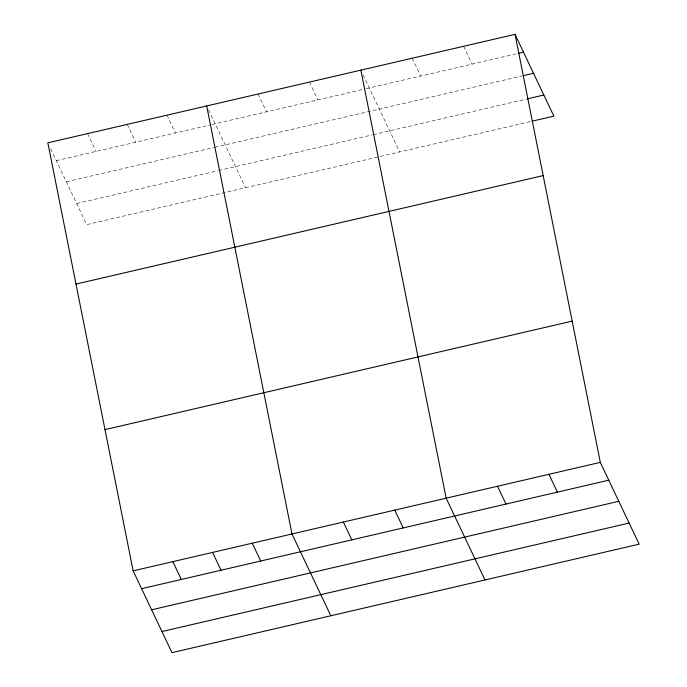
<?xml version="1.0" encoding="UTF-8"?>
<svg xmlns="http://www.w3.org/2000/svg" width="687" height="687" viewBox="0 0 687 687"><rect width="100%" height="100%" fill="white"/><g stroke="black" fill="none" stroke-linecap="round" stroke-linejoin="round"><path stroke-width="0.52" stroke-dasharray="3.44 2.58" d="M56.308 160.655L210.969 124.742M212.017 124.502L365.209 88.924M366.231 88.692L517.32 53.603M66.33 181.763L213.674 147.55M214.722 147.31L522.206 75.905M76.661 203.515L217.736 170.754M218.784 170.513L372.199 134.892M373.221 134.652L526.362 99.091M530.218 121.633L86.682 224.623L49.627 146.589M463.631 46.287L472.098 64.106M412.243 58.215L420.71 76.042M363.079 74.84L399.688 151.939M309.468 82.079L317.926 99.907M258.08 94.016L266.539 111.835M208.47 109.705L245.525 187.74M166.975 115.167L175.443 132.995M127.267 124.39L135.725 142.218M87.558 133.613L96.017 151.432"/><path stroke-width="1.03" d="M515.027 34.35L47.85 142.836L133.141 570.863L171.973 652.65L639.15 544.164L600.318 462.377L515.027 34.35L553.859 116.137L532.279 121.152M518.35 53.363L523.485 52.169M523.228 75.664L533.507 73.286M527.393 98.851L543.838 95.029M75.991 284.083L543.168 175.597M104.991 429.615L572.168 321.13M133.141 570.863L600.318 462.377M141.599 588.682L608.776 480.196M151.629 609.79L618.807 501.304M161.952 631.542L629.129 523.056M548.93 474.305L557.389 492.132M497.534 486.241L506.001 504.06M484.988 579.965L446.146 498.178L360.855 70.151M394.759 510.106L403.217 527.934M343.371 522.043L351.83 539.862M330.816 615.767L291.984 533.971L206.684 105.953M252.266 543.194L260.734 561.021M212.558 552.417L221.025 570.236M172.849 561.64L181.316 579.459"/></g></svg>
